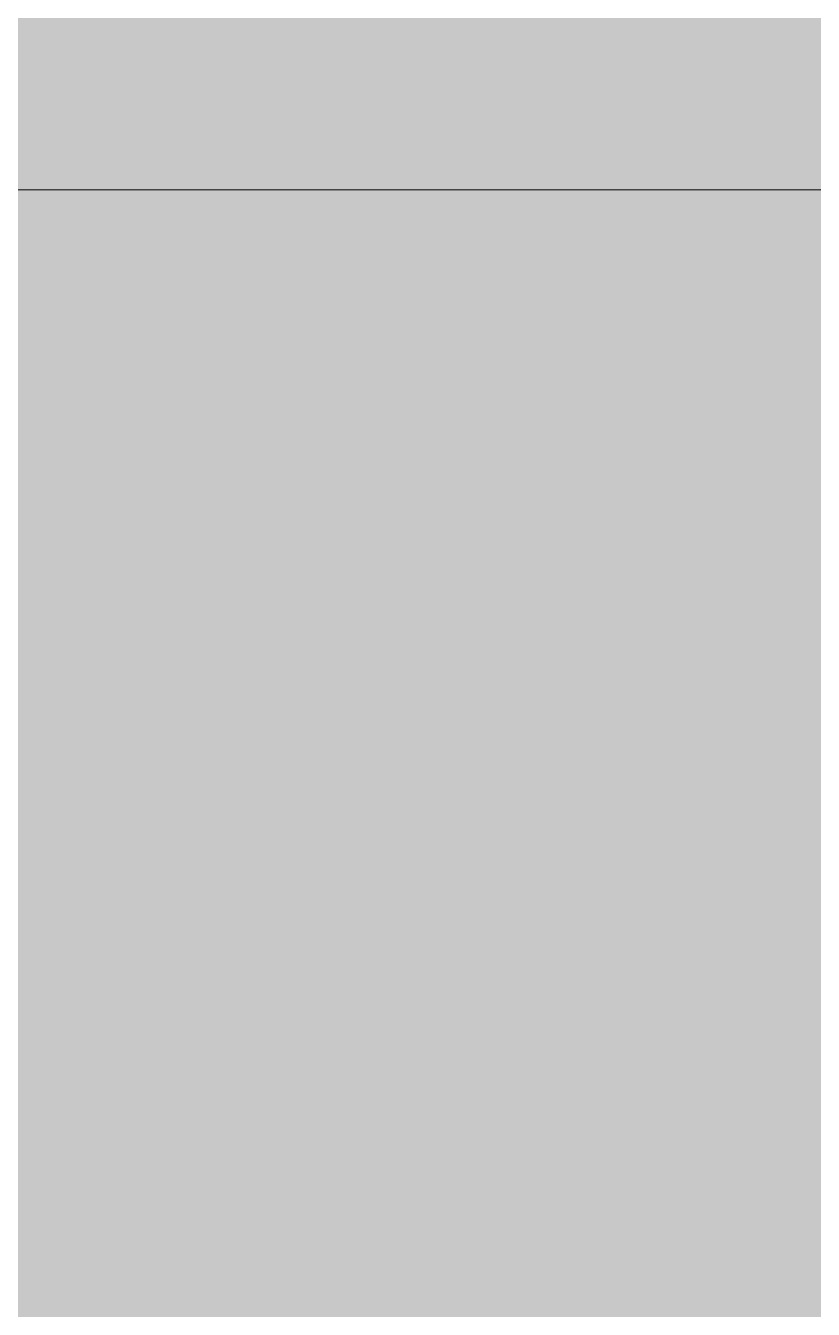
# Model space of a CAD drawing. Header units: millimetres. Extents: x 35770 to 248499, y -12553 to 31000.
# Drawn here: x 48280.0598 to 48280.1196, y 7919.915 to 7920.0125 of the extents above; entities that cross this region are included whole.
import ezdxf

# ---------------------------------------------------------------- set-up
doc = ezdxf.new("R2010")
doc.units = ezdxf.units.MM
doc.layers.add('A-WALL-FNSH-1', color=9, linetype='Continuous', lineweight=9, true_color=0x808080)
doc.layers.add('Ограждение', color=7, linetype='Continuous', lineweight=9)
doc.layers.add('Поручни', color=7, linetype='Continuous', lineweight=9)

# ---------------------------------------------------------------- blocks, each defined once
blk = doc.blocks.new('Ограждение - Ограждение-32871182-План отделки полов с раскладкой материалов 1 этажа в осях 17-23')
at = {"layer": 'Ограждение'}
blk.add_hatch(color=256, dxfattribs=at).paths.add_polyline_path([(49575.000049, 7908.019273), (49575.000049, 7928.019273), (48280.000049, 7928.019273), (48280.000049, 7908.019273), (49278.032648, 7908.019273)])

msp = doc.modelspace()

# ---------------------------------------------------------------- linework, layer by layer
at = {"layer": 'A-WALL-FNSH-1'}
msp.add_line((39339.999981, 7920.000005), (65909.999981, 7920.000005), dxfattribs=at)

# ---------------------------------------------------------------- block references
at = {"layer": 'Поручни'}
msp.add_blockref('Ограждение - Ограждение-32871182-План отделки полов с раскладкой материалов 1 этажа в осях 17-23', (0, 0), dxfattribs=at)

doc.saveas('drawing.dxf')
